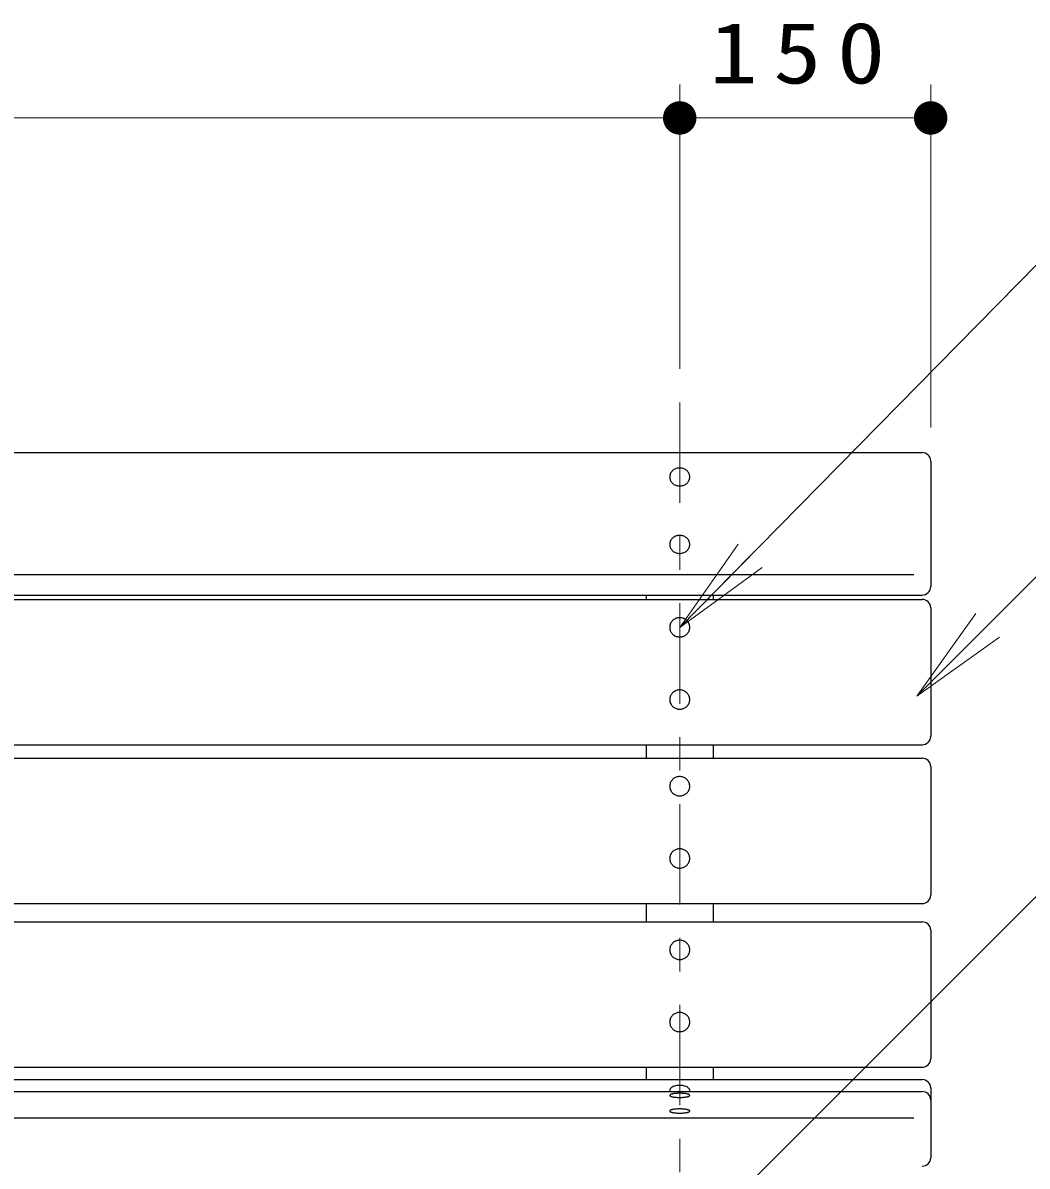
# Model space of a CAD drawing. Units: millimetres on the paper, scale 1:20. Extents: x -365 to 10, y -38 to 257.
# Drawn here: x -250.35 to -220.33, y 110.2 to 144.36 of the extents above; entities that cross this region are included whole.
import ezdxf

# ---------------------------------------------------------------- set-up
doc = ezdxf.new("R2010")
doc.units = ezdxf.units.MM
doc.linetypes.add('USER2', pattern=[6, 3, -1, 1, -1])
doc.layers.add('LY_1', color=4, linetype='Continuous', lineweight=25)
doc.styles.add('ＭＳ ゴシック', font='')
doc.styles.get('ＭＳ ゴシック').set_extended_font_data('MS Gothic')

# ---------------------------------------------------------------- blocks, each defined once
blk = doc.blocks.new('filled_dot')
at = {"color": 0, "linetype": 'Continuous', "lineweight": -2, "const_width": 1.25}
blk.add_lwpolyline([(-0.625, 0, 1), (0.625, 0, 1)], format="xyb", close=True, dxfattribs=at)

msp = doc.modelspace()

# ---------------------------------------------------------------- linework, layer by layer
at = {"layer": 'LY_1', "color": 7, "lineweight": 13}
for p, q in [((-230.717, 134.015), (-230.717, 142.515)), ((-223.217, 132.265), (-223.217, 142.515)), ((-275.717, 141.515), (-230.717, 141.515)), ((-230.717, 141.515), (-223.217, 141.515)), ((-230.717, 126.295), (-228.97, 128.784)), ((-230.717, 126.295), (-228.613, 128.433)), ((-228.257, 128.083), (-230.717, 126.295)), ((-223.631, 124.238), (-221.863, 126.713)), ((-223.631, 124.238), (-221.509, 126.359)), ((-221.156, 126.006), (-223.631, 124.238))]:
    msp.add_line(p, q, dxfattribs=at)
at = {"layer": 'LY_1', "color": 7, "linetype": 'USER2', "lineweight": 13}
msp.add_line((-230.717, 133.015), (-230.717, 91.584), dxfattribs=at)
at = {"layer": 'LY_1'}
for p, q in [((-282.967, 131.515), (-223.467, 131.515)), ((-223.217, 131.265), (-223.217, 127.511)), ((-282.967, 127.261), (-223.467, 127.261)), ((-282.967, 127.132), (-223.467, 127.132)), ((-231.717, 127.261), (-231.717, 127.132)), ((-229.717, 127.261), (-229.717, 127.132)), ((-223.217, 126.882), (-223.217, 123.039)), ((-282.967, 122.789), (-223.467, 122.789)), ((-231.717, 122.789), (-231.717, 122.386)), ((-229.717, 122.789), (-229.717, 122.386)), ((-282.967, 122.386), (-223.467, 122.386)), ((-223.217, 122.136), (-223.217, 118.293)), ((-282.967, 118.043), (-223.467, 118.043)), ((-231.717, 118.043), (-231.717, 117.497)), ((-229.717, 118.043), (-229.717, 117.497)), ((-282.967, 117.497), (-223.467, 117.497)), ((-223.217, 117.247), (-223.217, 113.403)), ((-282.967, 113.153), (-223.467, 113.153)), ((-231.717, 113.153), (-231.717, 112.784)), ((-229.717, 113.153), (-229.717, 112.784)), ((-282.967, 112.784), (-223.467, 112.784)), ((-282.967, 112.427), (-223.467, 112.427)), ((-223.217, 112.534), (-223.217, 110.448))]:
    msp.add_line(p, q, dxfattribs=at)
at = {"layer": 'LY_1', "color": 7}
for p, q in [((-282.717, 127.876), (-223.717, 127.876)), ((-282.717, 111.637), (-223.717, 111.637))]:
    msp.add_line(p, q, dxfattribs=at)
at = {"layer": 'LY_1', "color": 7, "lineweight": 13}
for points in [[(-230.717, 126.295), (-217.647, 139.58), (-169.218, 139.58)], [(-223.631, 124.238), (-218.327, 129.541), (-179.307, 129.541)], [(-236.419, 101.901), (-218.09, 120.229), (-185.059, 120.229)]]:
    msp.add_lwpolyline(points, dxfattribs=at)
at = {"layer": 'LY_1'}
for points in [[(-230.417, 130.789), (-230.418, 130.812), (-230.422, 130.835), (-230.428, 130.858), (-230.435, 130.88), (-230.445, 130.902), (-230.458, 130.923), (-230.472, 130.943), (-230.488, 130.961), (-230.505, 130.979), (-230.525, 130.994), (-230.545, 131.009), (-230.567, 131.021), (-230.591, 131.032), (-230.615, 131.041), (-230.64, 131.048), (-230.665, 131.053), (-230.691, 131.056), (-230.717, 131.057), (-230.744, 131.056), (-230.769, 131.053), (-230.795, 131.048), (-230.82, 131.041), (-230.844, 131.032), (-230.867, 131.021), (-230.889, 131.009), (-230.91, 130.994), (-230.93, 130.979), (-230.947, 130.961), (-230.963, 130.943), (-230.977, 130.923), (-230.989, 130.902), (-230.999, 130.88), (-231.007, 130.858), (-231.013, 130.835), (-231.016, 130.812), (-231.017, 130.789), (-231.016, 130.765), (-231.013, 130.742), (-231.007, 130.719), (-230.999, 130.697), (-230.989, 130.675), (-230.977, 130.654), (-230.963, 130.634), (-230.947, 130.616), (-230.93, 130.598), (-230.91, 130.583), (-230.889, 130.568), (-230.867, 130.556), (-230.844, 130.545), (-230.82, 130.536), (-230.795, 130.529), (-230.769, 130.524), (-230.744, 130.521), (-230.717, 130.52), (-230.691, 130.521), (-230.665, 130.524), (-230.64, 130.529), (-230.615, 130.536), (-230.591, 130.545), (-230.567, 130.556), (-230.545, 130.568), (-230.525, 130.583), (-230.505, 130.598), (-230.488, 130.616), (-230.472, 130.634), (-230.458, 130.654), (-230.445, 130.675), (-230.435, 130.697), (-230.428, 130.719), (-230.422, 130.742), (-230.418, 130.765)], [(-230.417, 128.772), (-230.418, 128.795), (-230.422, 128.819), (-230.428, 128.842), (-230.435, 128.864), (-230.445, 128.886), (-230.458, 128.906), (-230.472, 128.926), (-230.488, 128.945), (-230.505, 128.962), (-230.525, 128.978), (-230.545, 128.992), (-230.567, 129.005), (-230.591, 129.016), (-230.615, 129.025), (-230.64, 129.032), (-230.665, 129.037), (-230.691, 129.04), (-230.717, 129.041), (-230.744, 129.04), (-230.769, 129.037), (-230.795, 129.032), (-230.82, 129.025), (-230.844, 129.016), (-230.867, 129.005), (-230.889, 128.992), (-230.91, 128.978), (-230.93, 128.962), (-230.947, 128.945), (-230.963, 128.926), (-230.977, 128.906), (-230.989, 128.886), (-230.999, 128.864), (-231.007, 128.842), (-231.013, 128.819), (-231.016, 128.795), (-231.017, 128.772), (-231.016, 128.748), (-231.013, 128.725), (-231.007, 128.702), (-230.999, 128.68), (-230.989, 128.658), (-230.977, 128.637), (-230.963, 128.618), (-230.947, 128.599), (-230.93, 128.582), (-230.91, 128.566), (-230.889, 128.552), (-230.867, 128.539), (-230.844, 128.528), (-230.82, 128.519), (-230.795, 128.512), (-230.769, 128.507), (-230.744, 128.504), (-230.717, 128.503), (-230.691, 128.504), (-230.665, 128.507), (-230.64, 128.512), (-230.615, 128.519), (-230.591, 128.528), (-230.567, 128.539), (-230.545, 128.552), (-230.525, 128.566), (-230.505, 128.582), (-230.488, 128.599), (-230.472, 128.618), (-230.458, 128.637), (-230.445, 128.658), (-230.435, 128.68), (-230.428, 128.702), (-230.422, 128.725), (-230.418, 128.748)], [(-230.417, 126.295), (-230.418, 126.32), (-230.422, 126.345), (-230.428, 126.369), (-230.435, 126.393), (-230.445, 126.416), (-230.458, 126.439), (-230.472, 126.46), (-230.488, 126.48), (-230.505, 126.498), (-230.525, 126.515), (-230.545, 126.53), (-230.567, 126.544), (-230.591, 126.556), (-230.615, 126.565), (-230.64, 126.573), (-230.665, 126.578), (-230.691, 126.581), (-230.717, 126.582), (-230.744, 126.581), (-230.769, 126.578), (-230.795, 126.573), (-230.82, 126.565), (-230.844, 126.556), (-230.867, 126.544), (-230.889, 126.53), (-230.91, 126.515), (-230.93, 126.498), (-230.947, 126.48), (-230.963, 126.46), (-230.977, 126.439), (-230.989, 126.416), (-230.999, 126.393), (-231.007, 126.369), (-231.013, 126.345), (-231.016, 126.32), (-231.017, 126.295), (-231.016, 126.27), (-231.013, 126.245), (-231.007, 126.22), (-230.999, 126.196), (-230.989, 126.173), (-230.977, 126.151), (-230.963, 126.13), (-230.947, 126.11), (-230.93, 126.091), (-230.91, 126.074), (-230.889, 126.059), (-230.867, 126.046), (-230.844, 126.034), (-230.82, 126.025), (-230.795, 126.017), (-230.769, 126.012), (-230.744, 126.008), (-230.717, 126.007), (-230.691, 126.008), (-230.665, 126.012), (-230.64, 126.017), (-230.615, 126.025), (-230.591, 126.034), (-230.567, 126.046), (-230.545, 126.059), (-230.525, 126.074), (-230.505, 126.091), (-230.488, 126.11), (-230.472, 126.13), (-230.458, 126.151), (-230.445, 126.173), (-230.435, 126.196), (-230.428, 126.22), (-230.422, 126.245), (-230.418, 126.27)], [(-230.417, 124.138), (-230.418, 124.163), (-230.422, 124.188), (-230.428, 124.212), (-230.435, 124.236), (-230.445, 124.259), (-230.458, 124.281), (-230.472, 124.303), (-230.488, 124.322), (-230.505, 124.341), (-230.525, 124.358), (-230.545, 124.373), (-230.567, 124.387), (-230.591, 124.398), (-230.615, 124.408), (-230.64, 124.415), (-230.665, 124.421), (-230.691, 124.424), (-230.717, 124.425), (-230.744, 124.424), (-230.769, 124.421), (-230.795, 124.415), (-230.82, 124.408), (-230.844, 124.398), (-230.867, 124.387), (-230.889, 124.373), (-230.91, 124.358), (-230.93, 124.341), (-230.947, 124.322), (-230.963, 124.303), (-230.977, 124.281), (-230.989, 124.259), (-230.999, 124.236), (-231.007, 124.212), (-231.013, 124.188), (-231.016, 124.163), (-231.017, 124.138), (-231.016, 124.113), (-231.013, 124.088), (-231.007, 124.063), (-230.999, 124.039), (-230.989, 124.016), (-230.977, 123.994), (-230.963, 123.973), (-230.947, 123.953), (-230.93, 123.934), (-230.91, 123.917), (-230.889, 123.902), (-230.867, 123.889), (-230.844, 123.877), (-230.82, 123.867), (-230.795, 123.86), (-230.769, 123.854), (-230.744, 123.851), (-230.717, 123.85), (-230.691, 123.851), (-230.665, 123.854), (-230.64, 123.86), (-230.615, 123.867), (-230.591, 123.877), (-230.567, 123.889), (-230.545, 123.902), (-230.525, 123.917), (-230.505, 123.934), (-230.488, 123.953), (-230.472, 123.973), (-230.458, 123.994), (-230.445, 124.016), (-230.435, 124.039), (-230.428, 124.063), (-230.422, 124.088), (-230.418, 124.113)], [(-230.417, 121.549), (-230.418, 121.574), (-230.422, 121.599), (-230.428, 121.623), (-230.435, 121.647), (-230.445, 121.671), (-230.458, 121.693), (-230.472, 121.714), (-230.488, 121.734), (-230.505, 121.752), (-230.525, 121.769), (-230.545, 121.785), (-230.567, 121.798), (-230.591, 121.81), (-230.615, 121.819), (-230.64, 121.827), (-230.665, 121.832), (-230.691, 121.836), (-230.717, 121.837), (-230.744, 121.836), (-230.769, 121.832), (-230.795, 121.827), (-230.82, 121.819), (-230.844, 121.81), (-230.867, 121.798), (-230.889, 121.785), (-230.91, 121.769), (-230.93, 121.752), (-230.947, 121.734), (-230.963, 121.714), (-230.977, 121.693), (-230.989, 121.671), (-230.999, 121.647), (-231.007, 121.623), (-231.013, 121.599), (-231.016, 121.574), (-231.017, 121.549), (-231.016, 121.524), (-231.013, 121.499), (-231.007, 121.475), (-230.999, 121.451), (-230.989, 121.427), (-230.977, 121.405), (-230.963, 121.384), (-230.947, 121.364), (-230.93, 121.346), (-230.91, 121.329), (-230.889, 121.313), (-230.867, 121.3), (-230.844, 121.288), (-230.82, 121.279), (-230.795, 121.271), (-230.769, 121.266), (-230.744, 121.262), (-230.717, 121.261), (-230.691, 121.262), (-230.665, 121.266), (-230.64, 121.271), (-230.615, 121.279), (-230.591, 121.288), (-230.567, 121.3), (-230.545, 121.313), (-230.525, 121.329), (-230.505, 121.346), (-230.488, 121.364), (-230.472, 121.384), (-230.458, 121.405), (-230.445, 121.427), (-230.435, 121.451), (-230.428, 121.475), (-230.422, 121.499), (-230.418, 121.524)], [(-230.417, 119.392), (-230.418, 119.417), (-230.422, 119.442), (-230.428, 119.466), (-230.435, 119.49), (-230.445, 119.513), (-230.458, 119.536), (-230.472, 119.557), (-230.488, 119.577), (-230.505, 119.595), (-230.525, 119.612), (-230.545, 119.627), (-230.567, 119.641), (-230.591, 119.652), (-230.615, 119.662), (-230.64, 119.67), (-230.665, 119.675), (-230.691, 119.678), (-230.717, 119.679), (-230.744, 119.678), (-230.769, 119.675), (-230.795, 119.67), (-230.82, 119.662), (-230.844, 119.652), (-230.867, 119.641), (-230.889, 119.627), (-230.91, 119.612), (-230.93, 119.595), (-230.947, 119.577), (-230.963, 119.557), (-230.977, 119.536), (-230.989, 119.513), (-230.999, 119.49), (-231.007, 119.466), (-231.013, 119.442), (-231.016, 119.417), (-231.017, 119.392), (-231.016, 119.367), (-231.013, 119.342), (-231.007, 119.317), (-230.999, 119.293), (-230.989, 119.27), (-230.977, 119.248), (-230.963, 119.227), (-230.947, 119.207), (-230.93, 119.188), (-230.91, 119.171), (-230.889, 119.156), (-230.867, 119.143), (-230.844, 119.131), (-230.82, 119.121), (-230.795, 119.114), (-230.769, 119.109), (-230.744, 119.105), (-230.717, 119.104), (-230.691, 119.105), (-230.665, 119.109), (-230.64, 119.114), (-230.615, 119.121), (-230.591, 119.131), (-230.567, 119.143), (-230.545, 119.156), (-230.525, 119.171), (-230.505, 119.188), (-230.488, 119.207), (-230.472, 119.227), (-230.458, 119.248), (-230.445, 119.27), (-230.435, 119.293), (-230.428, 119.317), (-230.422, 119.342), (-230.418, 119.367)], [(-230.417, 116.659), (-230.418, 116.684), (-230.422, 116.709), (-230.428, 116.734), (-230.435, 116.758), (-230.445, 116.781), (-230.458, 116.803), (-230.472, 116.824), (-230.488, 116.844), (-230.505, 116.863), (-230.525, 116.88), (-230.545, 116.895), (-230.567, 116.908), (-230.591, 116.92), (-230.615, 116.93), (-230.64, 116.937), (-230.665, 116.943), (-230.691, 116.946), (-230.717, 116.947), (-230.744, 116.946), (-230.769, 116.943), (-230.795, 116.937), (-230.82, 116.93), (-230.844, 116.92), (-230.867, 116.908), (-230.889, 116.895), (-230.91, 116.88), (-230.93, 116.863), (-230.947, 116.844), (-230.963, 116.824), (-230.977, 116.803), (-230.989, 116.781), (-230.999, 116.758), (-231.007, 116.734), (-231.013, 116.709), (-231.016, 116.684), (-231.017, 116.659), (-231.016, 116.634), (-231.013, 116.609), (-231.007, 116.585), (-230.999, 116.561), (-230.989, 116.538), (-230.977, 116.515), (-230.963, 116.494), (-230.947, 116.474), (-230.93, 116.456), (-230.91, 116.439), (-230.889, 116.424), (-230.867, 116.41), (-230.844, 116.399), (-230.82, 116.389), (-230.795, 116.381), (-230.769, 116.376), (-230.744, 116.373), (-230.717, 116.372), (-230.691, 116.373), (-230.665, 116.376), (-230.64, 116.381), (-230.615, 116.389), (-230.591, 116.399), (-230.567, 116.41), (-230.545, 116.424), (-230.525, 116.439), (-230.505, 116.456), (-230.488, 116.474), (-230.472, 116.494), (-230.458, 116.515), (-230.445, 116.538), (-230.435, 116.561), (-230.428, 116.585), (-230.422, 116.609), (-230.418, 116.634)], [(-230.417, 114.502), (-230.418, 114.527), (-230.422, 114.552), (-230.428, 114.577), (-230.435, 114.6), (-230.445, 114.624), (-230.458, 114.646), (-230.472, 114.667), (-230.488, 114.687), (-230.505, 114.705), (-230.525, 114.722), (-230.545, 114.738), (-230.567, 114.751), (-230.591, 114.763), (-230.615, 114.772), (-230.64, 114.78), (-230.665, 114.785), (-230.691, 114.789), (-230.717, 114.79), (-230.744, 114.789), (-230.769, 114.785), (-230.795, 114.78), (-230.82, 114.772), (-230.844, 114.763), (-230.867, 114.751), (-230.889, 114.738), (-230.91, 114.722), (-230.93, 114.705), (-230.947, 114.687), (-230.963, 114.667), (-230.977, 114.646), (-230.989, 114.624), (-230.999, 114.6), (-231.007, 114.577), (-231.013, 114.552), (-231.016, 114.527), (-231.017, 114.502), (-231.016, 114.477), (-231.013, 114.452), (-231.007, 114.428), (-230.999, 114.404), (-230.989, 114.381), (-230.977, 114.358), (-230.963, 114.337), (-230.947, 114.317), (-230.93, 114.299), (-230.91, 114.282), (-230.889, 114.266), (-230.867, 114.253), (-230.844, 114.241), (-230.82, 114.232), (-230.795, 114.224), (-230.769, 114.219), (-230.744, 114.216), (-230.717, 114.214), (-230.691, 114.216), (-230.665, 114.219), (-230.64, 114.224), (-230.615, 114.232), (-230.591, 114.241), (-230.567, 114.253), (-230.545, 114.266), (-230.525, 114.282), (-230.505, 114.299), (-230.488, 114.317), (-230.472, 114.337), (-230.458, 114.358), (-230.445, 114.381), (-230.435, 114.404), (-230.428, 114.428), (-230.422, 114.452), (-230.418, 114.477)], [(-230.417, 112.313), (-230.418, 112.318), (-230.422, 112.323), (-230.428, 112.329), (-230.435, 112.334), (-230.445, 112.339), (-230.458, 112.344), (-230.472, 112.348), (-230.488, 112.353), (-230.505, 112.357), (-230.525, 112.36), (-230.545, 112.364), (-230.567, 112.367), (-230.591, 112.369), (-230.615, 112.371), (-230.64, 112.373), (-230.665, 112.374), (-230.691, 112.375), (-230.717, 112.375), (-230.744, 112.375), (-230.769, 112.374), (-230.795, 112.373), (-230.82, 112.371), (-230.844, 112.369), (-230.867, 112.367), (-230.889, 112.364), (-230.91, 112.36), (-230.93, 112.357), (-230.947, 112.353), (-230.963, 112.348), (-230.977, 112.344), (-230.989, 112.339), (-230.999, 112.334), (-231.007, 112.329), (-231.013, 112.323), (-231.016, 112.318), (-231.017, 112.313), (-231.016, 112.307), (-231.013, 112.302), (-231.007, 112.296), (-230.999, 112.291), (-230.989, 112.286), (-230.977, 112.281), (-230.963, 112.277), (-230.947, 112.272), (-230.93, 112.268), (-230.91, 112.265), (-230.889, 112.261), (-230.867, 112.259), (-230.844, 112.256), (-230.82, 112.254), (-230.795, 112.252), (-230.769, 112.251), (-230.744, 112.25), (-230.717, 112.25), (-230.691, 112.25), (-230.665, 112.251), (-230.64, 112.252), (-230.615, 112.254), (-230.591, 112.256), (-230.567, 112.259), (-230.545, 112.261), (-230.525, 112.265), (-230.505, 112.268), (-230.488, 112.272), (-230.472, 112.277), (-230.458, 112.281), (-230.445, 112.286), (-230.435, 112.291), (-230.428, 112.296), (-230.422, 112.302), (-230.418, 112.307)], [(-230.417, 111.845), (-230.418, 111.85), (-230.422, 111.856), (-230.428, 111.861), (-230.435, 111.866), (-230.445, 111.871), (-230.458, 111.876), (-230.472, 111.881), (-230.488, 111.885), (-230.505, 111.889), (-230.525, 111.893), (-230.545, 111.896), (-230.567, 111.899), (-230.591, 111.901), (-230.615, 111.903), (-230.64, 111.905), (-230.665, 111.906), (-230.691, 111.907), (-230.717, 111.907), (-230.744, 111.907), (-230.769, 111.906), (-230.795, 111.905), (-230.82, 111.903), (-230.844, 111.901), (-230.867, 111.899), (-230.889, 111.896), (-230.91, 111.893), (-230.93, 111.889), (-230.947, 111.885), (-230.963, 111.881), (-230.977, 111.876), (-230.989, 111.871), (-230.999, 111.866), (-231.007, 111.861), (-231.013, 111.856), (-231.016, 111.85), (-231.017, 111.845), (-231.016, 111.839), (-231.013, 111.834), (-231.007, 111.829), (-230.999, 111.823), (-230.989, 111.818), (-230.977, 111.814), (-230.963, 111.809), (-230.947, 111.805), (-230.93, 111.801), (-230.91, 111.797), (-230.889, 111.794), (-230.867, 111.791), (-230.844, 111.788), (-230.82, 111.786), (-230.795, 111.784), (-230.769, 111.783), (-230.744, 111.783), (-230.717, 111.782), (-230.691, 111.783), (-230.665, 111.783), (-230.64, 111.784), (-230.615, 111.786), (-230.591, 111.788), (-230.567, 111.791), (-230.545, 111.794), (-230.525, 111.797), (-230.505, 111.801), (-230.488, 111.805), (-230.472, 111.809), (-230.458, 111.814), (-230.445, 111.818), (-230.435, 111.823), (-230.428, 111.829), (-230.422, 111.834), (-230.418, 111.839)]]:
    msp.add_lwpolyline(points, close=True, dxfattribs=at)
msp.add_lwpolyline([(-230.423, 112.427), (-230.418, 112.448), (-230.418, 112.469), (-230.424, 112.49), (-230.435, 112.51), (-230.452, 112.529), (-230.473, 112.547), (-230.499, 112.563), (-230.529, 112.577), (-230.563, 112.589), (-230.599, 112.599), (-230.638, 112.606), (-230.678, 112.61), (-230.719, 112.611), (-230.76, 112.61), (-230.8, 112.605), (-230.839, 112.598), (-230.875, 112.589), (-230.908, 112.576), (-230.938, 112.562), (-230.964, 112.546), (-230.985, 112.528), (-231.001, 112.508), (-231.012, 112.488), (-231.017, 112.467), (-231.017, 112.447), (-231.011, 112.427)], dxfattribs=at)
for centre, start, end in [((-223.467, 131.265), 0, 90), ((-223.467, 127.511), 270, 0), ((-223.467, 126.882), 0, 90), ((-223.467, 123.039), 270, 0), ((-223.467, 122.136), 0, 90), ((-223.467, 118.293), 270, 0), ((-223.467, 117.247), 0, 90), ((-223.467, 113.403), 270, 0), ((-223.467, 112.534), 0, 90), ((-223.467, 112.177), 0, 90), ((-223.467, 110.448), 270, 0)]:
    msp.add_arc(centre, 0.25, start, end, dxfattribs=at)

# ---------------------------------------------------------------- block references
at = {"layer": 'LY_1', "color": 7, "lineweight": 13, "xscale": 0.4, "yscale": 0.4}
msp.add_blockref('filled_dot', (-230.717, 141.515), dxfattribs=at)
at = {"layer": 'LY_1', "color": 7, "lineweight": 13, "xscale": 0.4, "yscale": 0.4, "rotation": 180}
for p in [(-230.717, 141.515), (-223.217, 141.515)]:
    msp.add_blockref('filled_dot', p, dxfattribs=at)

# ---------------------------------------------------------------- texts
at = {"layer": 'LY_1', "color": 7, "insert": (-226.967, 142.515), "char_height": 1.833, "attachment_point": 8, "style": 'ＭＳ ゴシック'}
msp.add_mtext('\\T1.33;\\W1.15;150', dxfattribs=at)

doc.saveas('drawing.dxf')
